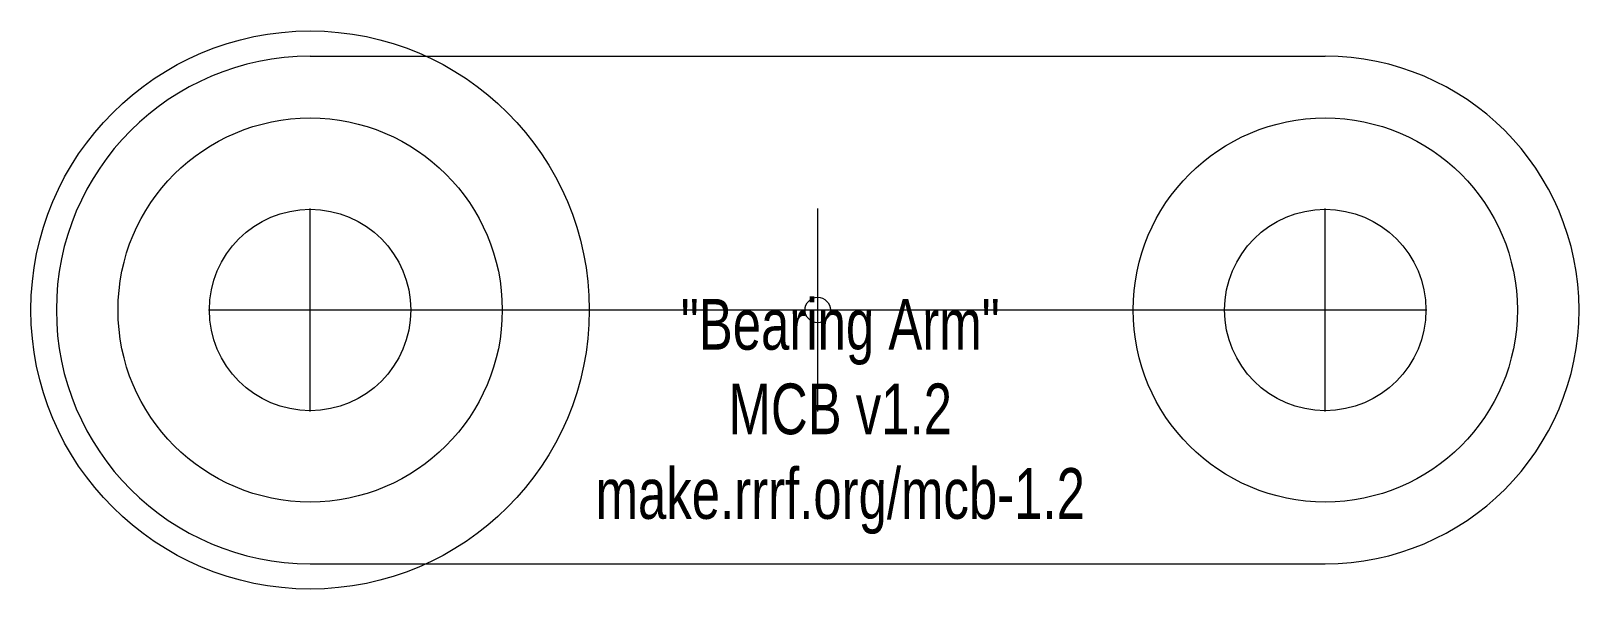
# Model space of a CAD drawing. Header units: millimetres. Extents: x -77 to -16, y 29 to 51.
import ezdxf

# ---------------------------------------------------------------- set-up
doc = ezdxf.new("R2010")
doc.units = ezdxf.units.MM
doc.layers.get('0').update_dxf_attribs({"color": 1, "linetype": 'CONTINUOUS', "lineweight": 0})
doc.layers.add('Bearing', color=5, linetype='CONTINUOUS', lineweight=0)
doc.layers.add('Text', color=4, linetype='CONTINUOUS', lineweight=0)
doc.styles.get("Standard").update_dxf_attribs({"font": 'txt', "width": 0.75})

msp = doc.modelspace()

# ---------------------------------------------------------------- linework, layer by layer
for p, q in [((-66, 50), (-26, 50)), ((-66, 30), (-26, 30))]:
    msp.add_line(p, q)
for centre, radius in [((-66, 40), 3.969), ((-26, 40), 3.969), ((-46, 40), 0.5)]:
    msp.add_circle(centre, radius)
for centre, start, end in [((-66, 40), 90, 270), ((-26, 40), 270, 90)]:
    msp.add_arc(centre, 10, start, end)
at = {"layer": 'Bearing'}
for p, q in [((-66, 36), (-66, 44)), ((-46, 36), (-46, 44)), ((-26, 36), (-26, 44)), ((-70, 40), (-22, 40))]:
    msp.add_line(p, q, dxfattribs=at)
msp.add_circle((-66, 40), 11, dxfattribs=at)
at = {"layer": 'Text'}
for centre in [(-66, 40), (-26, 40)]:
    msp.add_circle(centre, 7.57, dxfattribs=at)

# ---------------------------------------------------------------- texts
at = {"layer": 'Text', "insert": (-45.111, 35.8), "char_height": 2, "width": 100, "attachment_point": 5}
msp.add_mtext('"Bearing\\~Arm"\\PMCB\\~v1.2\\Pmake.rrrf.org/mcb-1.2', dxfattribs=at)

doc.saveas('drawing.dxf')
